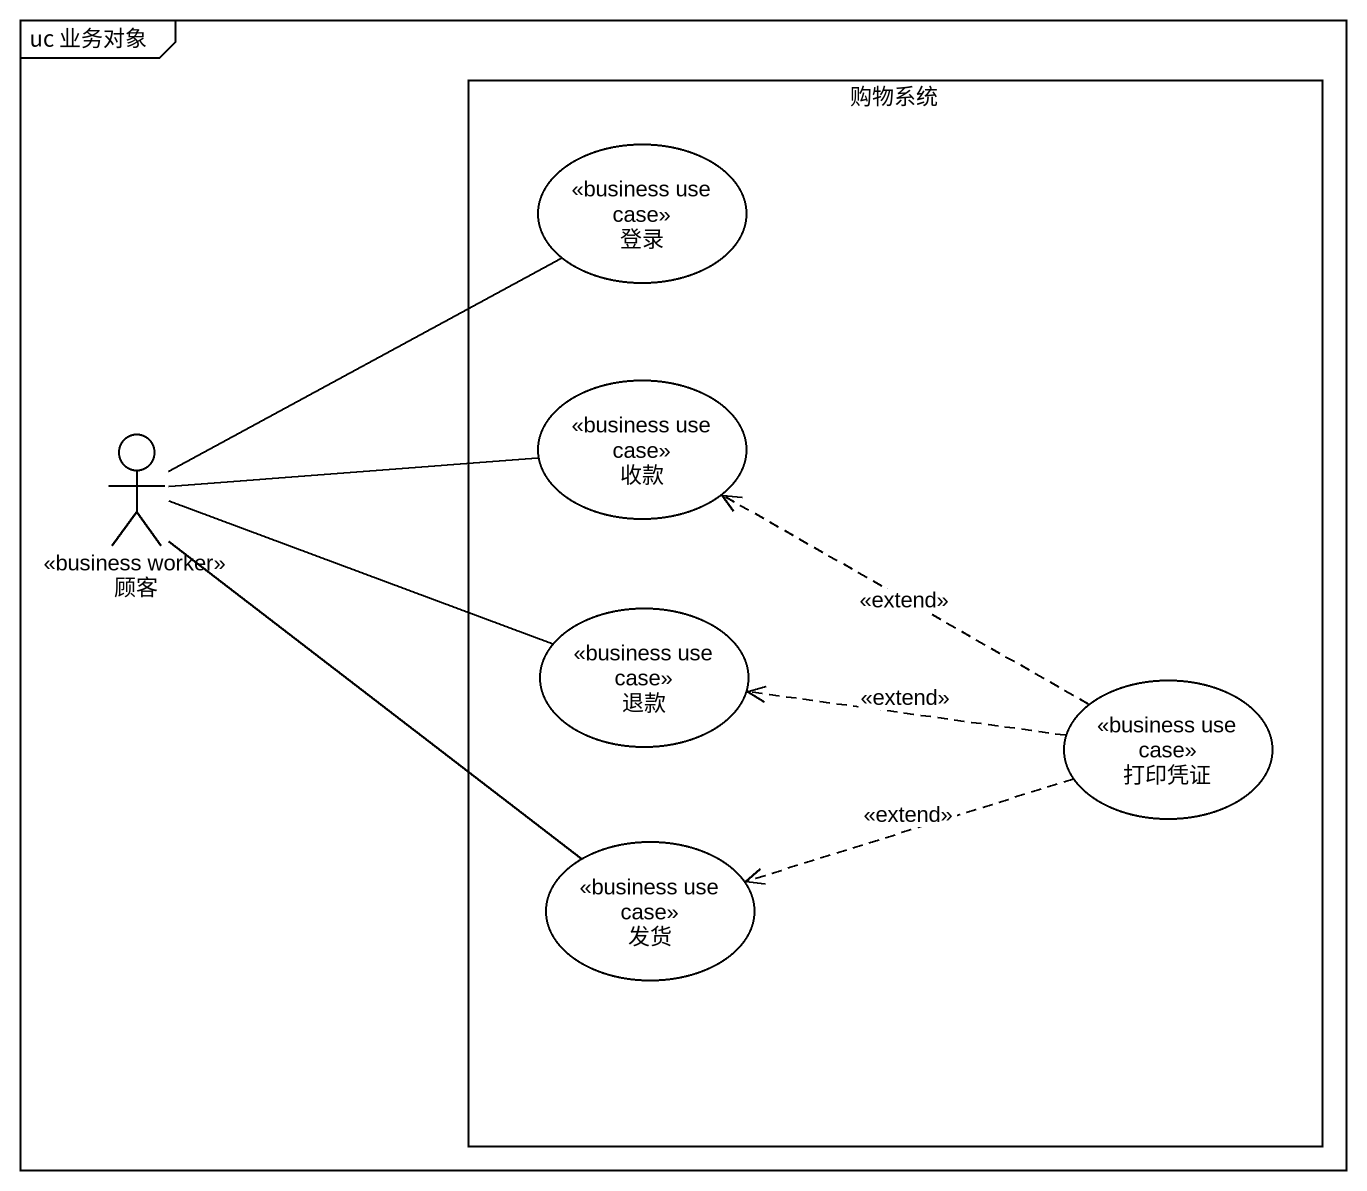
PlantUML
@startuml
mainframe uc 业务对象
rectangle 购物系统 {
  usecase 登录 <<business use case>>
  usecase 收款 <<business use case>>
  usecase 退款 <<business use case>>
  usecase 打印凭证 <<business use case>>
  usecase 发货 <<business use case>>
}
actor 顾客 <<business worker>>
顾客 -up- 登录
顾客 -right- 收款
顾客 -right- 退款
顾客 -- 发货
打印凭证 .left.> 收款 : <<extend>>
打印凭证 .left.> 退款 : <<extend>>
打印凭证 .left.> 发货 : <<extend>>
@enduml
